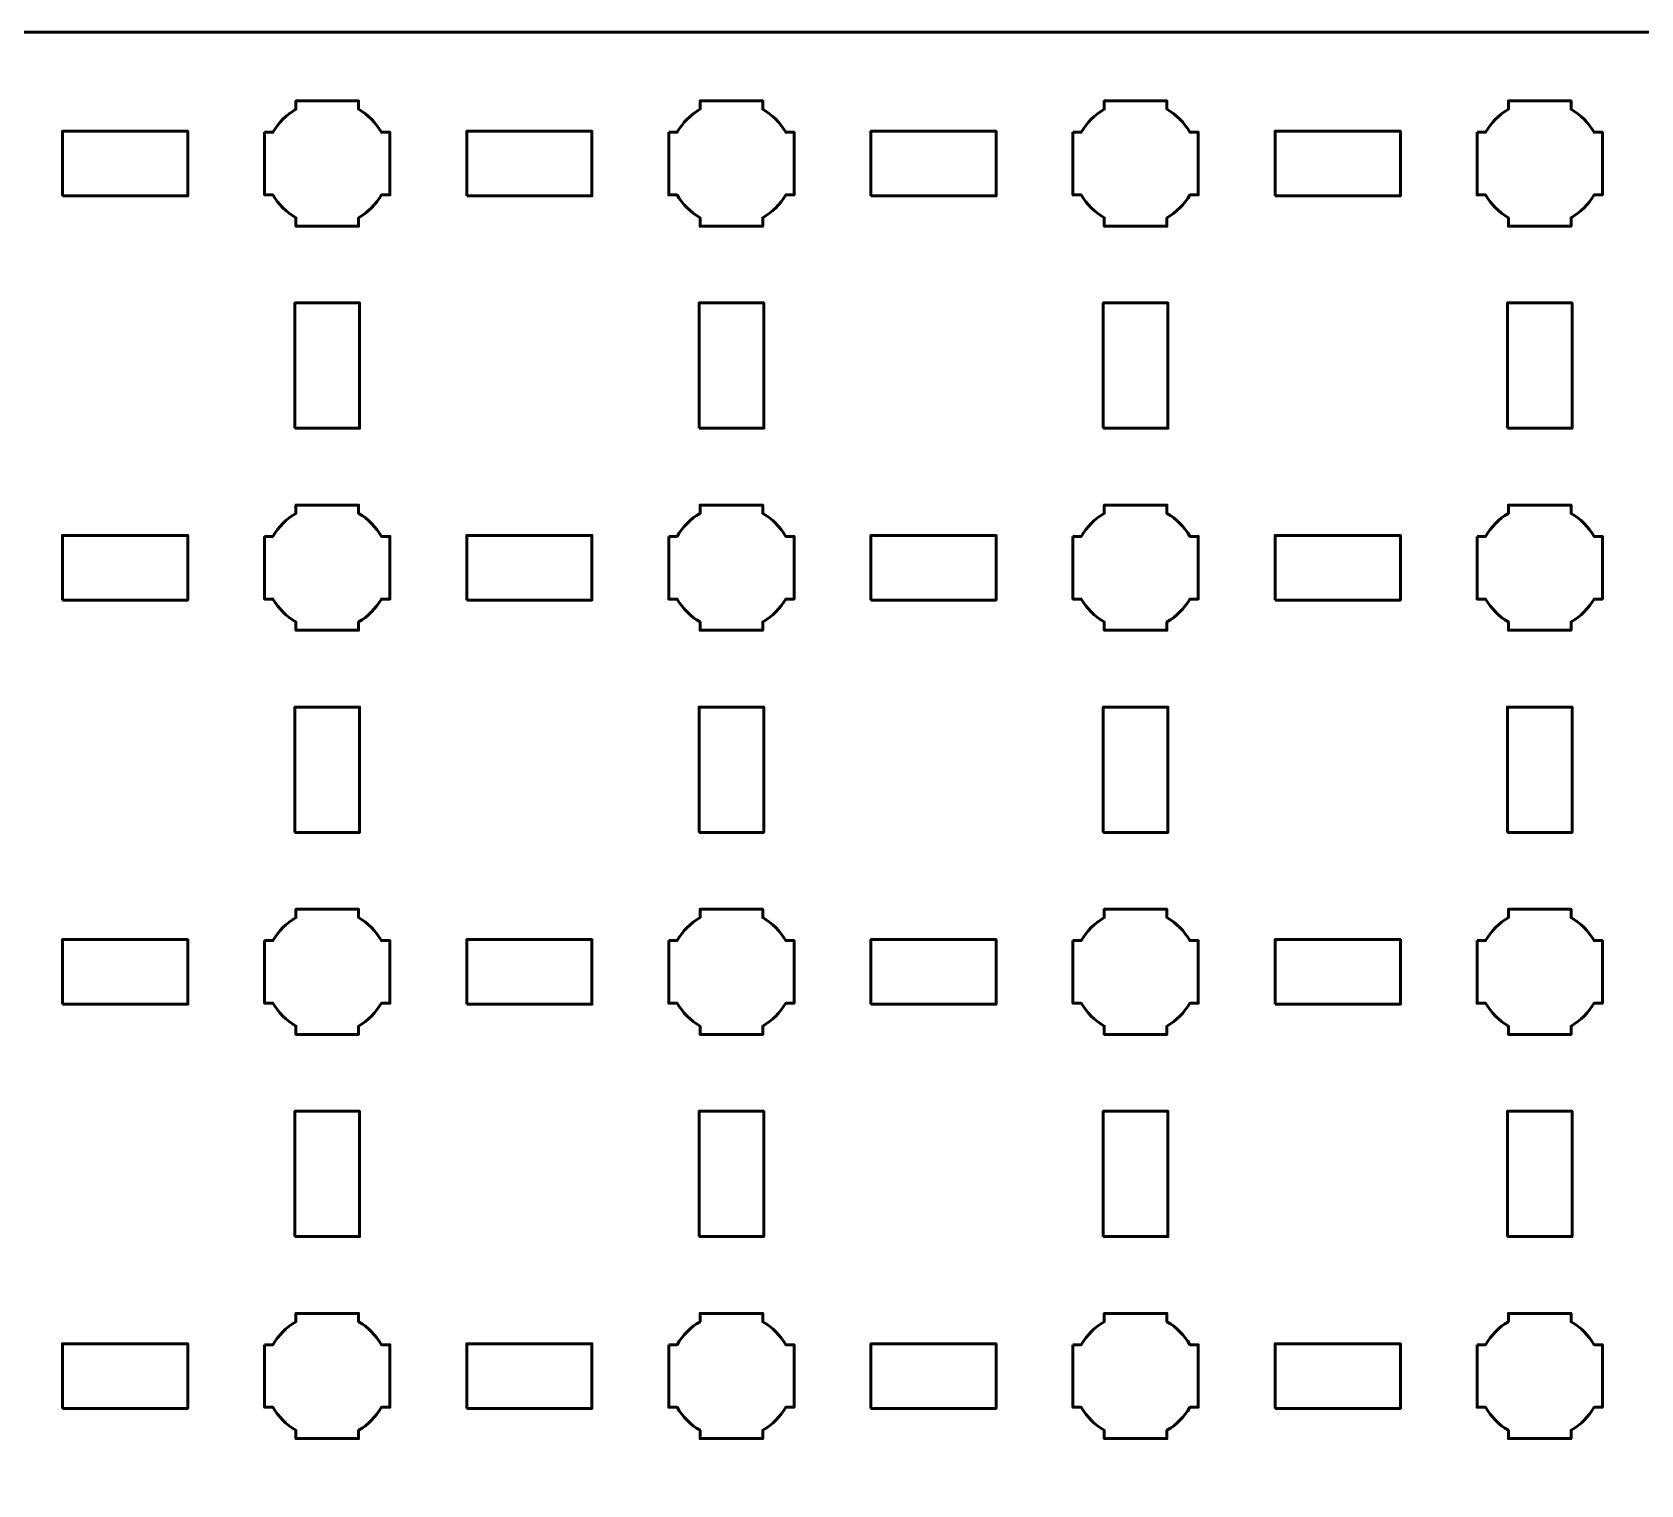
# Model space of a CAD drawing. Header units: centimetres. Extents: x -40.1 to 19.1, y -44.5 to 14.8.
# Drawn here: x -18.96 to -11, y 7.61 to 14.8 of the extents above; entities that cross this region are included whole.
import ezdxf

# ---------------------------------------------------------------- set-up
doc = ezdxf.new("R2010")
doc.units = ezdxf.units.CM
doc.header["$MEASUREMENT"] = 0
doc.layers.add('Layer 1', color=7, linetype='Continuous')

msp = doc.modelspace()

# ---------------------------------------------------------------- linework, layer by layer
at = {"layer": 'Layer 1', "color": 250, "lineweight": 53}
for points in [[(-18.81, 13.99), (-18.19, 13.99), (-18.19, 14.31), (-18.81, 14.31), (-18.81, 13.99)], [(-16.81, 13.99), (-16.19, 13.99), (-16.19, 14.31), (-16.81, 14.31), (-16.81, 13.99)], [(-14.81, 13.99), (-14.19, 13.99), (-14.19, 14.31), (-14.81, 14.31), (-14.81, 13.99)], [(-12.81, 13.99), (-12.19, 13.99), (-12.19, 14.31), (-12.81, 14.31), (-12.81, 13.99)], [(-17.66, 12.84), (-17.34, 12.84), (-17.34, 13.46), (-17.66, 13.46), (-17.66, 12.84)], [(-15.66, 12.84), (-15.34, 12.84), (-15.34, 13.46), (-15.66, 13.46), (-15.66, 12.84)], [(-13.66, 12.84), (-13.34, 12.84), (-13.34, 13.46), (-13.66, 13.46), (-13.66, 12.84)], [(-11.66, 12.84), (-11.34, 12.84), (-11.34, 13.46), (-11.66, 13.46), (-11.66, 12.84)], [(-18.81, 11.99), (-18.19, 11.99), (-18.19, 12.31), (-18.81, 12.31), (-18.81, 11.99)], [(-16.81, 11.99), (-16.19, 11.99), (-16.19, 12.31), (-16.81, 12.31), (-16.81, 11.99)], [(-14.81, 11.99), (-14.19, 11.99), (-14.19, 12.31), (-14.81, 12.31), (-14.81, 11.99)], [(-12.81, 11.99), (-12.19, 11.99), (-12.19, 12.31), (-12.81, 12.31), (-12.81, 11.99)], [(-17.66, 10.84), (-17.34, 10.84), (-17.34, 11.46), (-17.66, 11.46), (-17.66, 10.84)], [(-15.66, 10.84), (-15.34, 10.84), (-15.34, 11.46), (-15.66, 11.46), (-15.66, 10.84)], [(-13.66, 10.84), (-13.34, 10.84), (-13.34, 11.46), (-13.66, 11.46), (-13.66, 10.84)], [(-11.66, 10.84), (-11.34, 10.84), (-11.34, 11.46), (-11.66, 11.46), (-11.66, 10.84)], [(-18.81, 9.99), (-18.19, 9.99), (-18.19, 10.31), (-18.81, 10.31), (-18.81, 9.99)], [(-16.81, 9.99), (-16.19, 9.99), (-16.19, 10.31), (-16.81, 10.31), (-16.81, 9.99)], [(-14.81, 9.99), (-14.19, 9.99), (-14.19, 10.31), (-14.81, 10.31), (-14.81, 9.99)], [(-12.81, 9.99), (-12.19, 9.99), (-12.19, 10.31), (-12.81, 10.31), (-12.81, 9.99)], [(-17.66, 8.84), (-17.34, 8.84), (-17.34, 9.46), (-17.66, 9.46), (-17.66, 8.84)], [(-15.66, 8.84), (-15.34, 8.84), (-15.34, 9.46), (-15.66, 9.46), (-15.66, 8.84)], [(-13.66, 8.84), (-13.34, 8.84), (-13.34, 9.46), (-13.66, 9.46), (-13.66, 8.84)], [(-11.66, 8.84), (-11.34, 8.84), (-11.34, 9.46), (-11.66, 9.46), (-11.66, 8.84)], [(-18.81, 7.99), (-18.19, 7.99), (-18.19, 8.31), (-18.81, 8.31), (-18.81, 7.99)], [(-16.81, 7.99), (-16.19, 7.99), (-16.19, 8.31), (-16.81, 8.31), (-16.81, 7.99)], [(-14.81, 7.99), (-14.19, 7.99), (-14.19, 8.31), (-14.81, 8.31), (-14.81, 7.99)], [(-12.81, 7.99), (-12.19, 7.99), (-12.19, 8.31), (-12.81, 8.31), (-12.81, 7.99)]]:
    msp.add_lwpolyline(points, close=True, dxfattribs=at)
msp.add_open_spline([(-40.15, -44), (-40.15, -44), (-40.15, 14.3), (-40.15, 14.3), (-40.15, 14.3), (-40.15, 14.57609), (-39.92609, 14.8), (-39.65, 14.8), (-39.65, 14.8), (-39.65, 14.8), (18.65, 14.8), (18.65, 14.8), (18.65, 14.8), (18.92609, 14.8), (19.15, 14.57609), (19.15, 14.3), (19.15, 14.3), (19.15, 14.3), (19.15, -44), (19.15, -44), (19.15, -44), (19.15, -44.27609), (18.92609, -44.5), (18.65, -44.5), (18.65, -44.5), (18.65, -44.5), (-39.65, -44.5), (-39.65, -44.5), (-39.65, -44.5), (-39.92609, -44.5), (-40.15, -44.27609), (-40.15, -44)], degree=3, knots=[0, 0, 0, 0, 0.125, 0.125, 0.125, 0.125, 0.25, 0.25, 0.25, 0.25, 0.375, 0.375, 0.375, 0.375, 0.5, 0.5, 0.5, 0.5, 0.625, 0.625, 0.625, 0.625, 0.75, 0.75, 0.75, 0.75, 0.875, 0.875, 0.875, 0.875, 1, 1, 1, 1], dxfattribs=at)
at = {"layer": 'Layer 1', "lineweight": 53}
for points in [[(-17.81, 14.305), (-17.81, 14.305), (-17.76851, 14.305), (-17.76851, 14.305), (-17.76851, 14.305), (-17.74128, 14.35205), (-17.70205, 14.39128), (-17.655, 14.41851), (-17.655, 14.41851), (-17.655, 14.41851), (-17.655, 14.46), (-17.655, 14.46), (-17.655, 14.46), (-17.655, 14.46), (-17.5, 14.46), (-17.5, 14.46), (-17.5, 14.46), (-17.5, 14.46), (-17.345, 14.46), (-17.345, 14.46), (-17.345, 14.46), (-17.345, 14.46), (-17.345, 14.41851), (-17.345, 14.41851), (-17.345, 14.41851), (-17.29795, 14.39128), (-17.25872, 14.35205), (-17.23149, 14.305), (-17.23149, 14.305), (-17.23149, 14.305), (-17.19, 14.305), (-17.19, 14.305), (-17.19, 14.305), (-17.19, 14.305), (-17.19, 14.15), (-17.19, 14.15), (-17.19, 14.15), (-17.19, 14.15), (-17.19, 13.995), (-17.19, 13.995), (-17.19, 13.995), (-17.19, 13.995), (-17.23149, 13.995), (-17.23149, 13.995), (-17.23149, 13.995), (-17.25872, 13.94795), (-17.29795, 13.90872), (-17.345, 13.88149), (-17.345, 13.88149), (-17.345, 13.88149), (-17.345, 13.84), (-17.345, 13.84), (-17.345, 13.84), (-17.345, 13.84), (-17.5, 13.84), (-17.5, 13.84), (-17.5, 13.84), (-17.5, 13.84), (-17.655, 13.84), (-17.655, 13.84), (-17.655, 13.84), (-17.655, 13.84), (-17.655, 13.88149), (-17.655, 13.88149), (-17.655, 13.88149), (-17.70205, 13.90872), (-17.74128, 13.94795), (-17.76851, 13.995), (-17.76851, 13.995), (-17.76851, 13.995), (-17.81, 13.995), (-17.81, 13.995), (-17.81, 13.995), (-17.81, 13.995), (-17.81, 14.15), (-17.81, 14.15), (-17.81, 14.15), (-17.81, 14.15), (-17.81, 14.305), (-17.81, 14.305)], [(-15.81, 14.305), (-15.81, 14.305), (-15.76851, 14.305), (-15.76851, 14.305), (-15.76851, 14.305), (-15.74128, 14.35205), (-15.70205, 14.39128), (-15.655, 14.41851), (-15.655, 14.41851), (-15.655, 14.41851), (-15.655, 14.46), (-15.655, 14.46), (-15.655, 14.46), (-15.655, 14.46), (-15.5, 14.46), (-15.5, 14.46), (-15.5, 14.46), (-15.5, 14.46), (-15.345, 14.46), (-15.345, 14.46), (-15.345, 14.46), (-15.345, 14.46), (-15.345, 14.41851), (-15.345, 14.41851), (-15.345, 14.41851), (-15.29795, 14.39128), (-15.25872, 14.35205), (-15.23149, 14.305), (-15.23149, 14.305), (-15.23149, 14.305), (-15.19, 14.305), (-15.19, 14.305), (-15.19, 14.305), (-15.19, 14.305), (-15.19, 14.15), (-15.19, 14.15), (-15.19, 14.15), (-15.19, 14.15), (-15.19, 13.995), (-15.19, 13.995), (-15.19, 13.995), (-15.19, 13.995), (-15.23149, 13.995), (-15.23149, 13.995), (-15.23149, 13.995), (-15.25872, 13.94795), (-15.29795, 13.90872), (-15.345, 13.88149), (-15.345, 13.88149), (-15.345, 13.88149), (-15.345, 13.84), (-15.345, 13.84), (-15.345, 13.84), (-15.345, 13.84), (-15.5, 13.84), (-15.5, 13.84), (-15.5, 13.84), (-15.5, 13.84), (-15.655, 13.84), (-15.655, 13.84), (-15.655, 13.84), (-15.655, 13.84), (-15.655, 13.88149), (-15.655, 13.88149), (-15.655, 13.88149), (-15.70205, 13.90872), (-15.74128, 13.94795), (-15.76851, 13.995), (-15.76851, 13.995), (-15.76851, 13.995), (-15.81, 13.995), (-15.81, 13.995), (-15.81, 13.995), (-15.81, 13.995), (-15.81, 14.15), (-15.81, 14.15), (-15.81, 14.15), (-15.81, 14.15), (-15.81, 14.305), (-15.81, 14.305)], [(-13.81, 14.305), (-13.81, 14.305), (-13.76851, 14.305), (-13.76851, 14.305), (-13.76851, 14.305), (-13.74128, 14.35205), (-13.70205, 14.39128), (-13.655, 14.41851), (-13.655, 14.41851), (-13.655, 14.41851), (-13.655, 14.46), (-13.655, 14.46), (-13.655, 14.46), (-13.655, 14.46), (-13.5, 14.46), (-13.5, 14.46), (-13.5, 14.46), (-13.5, 14.46), (-13.345, 14.46), (-13.345, 14.46), (-13.345, 14.46), (-13.345, 14.46), (-13.345, 14.41851), (-13.345, 14.41851), (-13.345, 14.41851), (-13.29795, 14.39128), (-13.25872, 14.35205), (-13.23149, 14.305), (-13.23149, 14.305), (-13.23149, 14.305), (-13.19, 14.305), (-13.19, 14.305), (-13.19, 14.305), (-13.19, 14.305), (-13.19, 14.15), (-13.19, 14.15), (-13.19, 14.15), (-13.19, 14.15), (-13.19, 13.995), (-13.19, 13.995), (-13.19, 13.995), (-13.19, 13.995), (-13.23149, 13.995), (-13.23149, 13.995), (-13.23149, 13.995), (-13.25872, 13.94795), (-13.29795, 13.90872), (-13.345, 13.88149), (-13.345, 13.88149), (-13.345, 13.88149), (-13.345, 13.84), (-13.345, 13.84), (-13.345, 13.84), (-13.345, 13.84), (-13.5, 13.84), (-13.5, 13.84), (-13.5, 13.84), (-13.5, 13.84), (-13.655, 13.84), (-13.655, 13.84), (-13.655, 13.84), (-13.655, 13.84), (-13.655, 13.88149), (-13.655, 13.88149), (-13.655, 13.88149), (-13.70205, 13.90872), (-13.74128, 13.94795), (-13.76851, 13.995), (-13.76851, 13.995), (-13.76851, 13.995), (-13.81, 13.995), (-13.81, 13.995), (-13.81, 13.995), (-13.81, 13.995), (-13.81, 14.15), (-13.81, 14.15), (-13.81, 14.15), (-13.81, 14.15), (-13.81, 14.305), (-13.81, 14.305)], [(-11.81, 14.305), (-11.81, 14.305), (-11.76851, 14.305), (-11.76851, 14.305), (-11.76851, 14.305), (-11.74128, 14.35205), (-11.70205, 14.39128), (-11.655, 14.41851), (-11.655, 14.41851), (-11.655, 14.41851), (-11.655, 14.46), (-11.655, 14.46), (-11.655, 14.46), (-11.655, 14.46), (-11.5, 14.46), (-11.5, 14.46), (-11.5, 14.46), (-11.5, 14.46), (-11.345, 14.46), (-11.345, 14.46), (-11.345, 14.46), (-11.345, 14.46), (-11.345, 14.41851), (-11.345, 14.41851), (-11.345, 14.41851), (-11.29795, 14.39128), (-11.25872, 14.35205), (-11.23149, 14.305), (-11.23149, 14.305), (-11.23149, 14.305), (-11.19, 14.305), (-11.19, 14.305), (-11.19, 14.305), (-11.19, 14.305), (-11.19, 14.15), (-11.19, 14.15), (-11.19, 14.15), (-11.19, 14.15), (-11.19, 13.995), (-11.19, 13.995), (-11.19, 13.995), (-11.19, 13.995), (-11.23149, 13.995), (-11.23149, 13.995), (-11.23149, 13.995), (-11.25872, 13.94795), (-11.29795, 13.90872), (-11.345, 13.88149), (-11.345, 13.88149), (-11.345, 13.88149), (-11.345, 13.84), (-11.345, 13.84), (-11.345, 13.84), (-11.345, 13.84), (-11.5, 13.84), (-11.5, 13.84), (-11.5, 13.84), (-11.5, 13.84), (-11.655, 13.84), (-11.655, 13.84), (-11.655, 13.84), (-11.655, 13.84), (-11.655, 13.88149), (-11.655, 13.88149), (-11.655, 13.88149), (-11.70205, 13.90872), (-11.74128, 13.94795), (-11.76851, 13.995), (-11.76851, 13.995), (-11.76851, 13.995), (-11.81, 13.995), (-11.81, 13.995), (-11.81, 13.995), (-11.81, 13.995), (-11.81, 14.15), (-11.81, 14.15), (-11.81, 14.15), (-11.81, 14.15), (-11.81, 14.305), (-11.81, 14.305)], [(-17.81, 12.305), (-17.81, 12.305), (-17.76851, 12.305), (-17.76851, 12.305), (-17.76851, 12.305), (-17.74128, 12.35205), (-17.70205, 12.39128), (-17.655, 12.41851), (-17.655, 12.41851), (-17.655, 12.41851), (-17.655, 12.46), (-17.655, 12.46), (-17.655, 12.46), (-17.655, 12.46), (-17.5, 12.46), (-17.5, 12.46), (-17.5, 12.46), (-17.5, 12.46), (-17.345, 12.46), (-17.345, 12.46), (-17.345, 12.46), (-17.345, 12.46), (-17.345, 12.41851), (-17.345, 12.41851), (-17.345, 12.41851), (-17.29795, 12.39128), (-17.25872, 12.35205), (-17.23149, 12.305), (-17.23149, 12.305), (-17.23149, 12.305), (-17.19, 12.305), (-17.19, 12.305), (-17.19, 12.305), (-17.19, 12.305), (-17.19, 12.15), (-17.19, 12.15), (-17.19, 12.15), (-17.19, 12.15), (-17.19, 11.995), (-17.19, 11.995), (-17.19, 11.995), (-17.19, 11.995), (-17.23149, 11.995), (-17.23149, 11.995), (-17.23149, 11.995), (-17.25872, 11.94795), (-17.29795, 11.90872), (-17.345, 11.88149), (-17.345, 11.88149), (-17.345, 11.88149), (-17.345, 11.84), (-17.345, 11.84), (-17.345, 11.84), (-17.345, 11.84), (-17.5, 11.84), (-17.5, 11.84), (-17.5, 11.84), (-17.5, 11.84), (-17.655, 11.84), (-17.655, 11.84), (-17.655, 11.84), (-17.655, 11.84), (-17.655, 11.88149), (-17.655, 11.88149), (-17.655, 11.88149), (-17.70205, 11.90872), (-17.74128, 11.94795), (-17.76851, 11.995), (-17.76851, 11.995), (-17.76851, 11.995), (-17.81, 11.995), (-17.81, 11.995), (-17.81, 11.995), (-17.81, 11.995), (-17.81, 12.15), (-17.81, 12.15), (-17.81, 12.15), (-17.81, 12.15), (-17.81, 12.305), (-17.81, 12.305)], [(-15.81, 12.305), (-15.81, 12.305), (-15.76851, 12.305), (-15.76851, 12.305), (-15.76851, 12.305), (-15.74128, 12.35205), (-15.70205, 12.39128), (-15.655, 12.41851), (-15.655, 12.41851), (-15.655, 12.41851), (-15.655, 12.46), (-15.655, 12.46), (-15.655, 12.46), (-15.655, 12.46), (-15.5, 12.46), (-15.5, 12.46), (-15.5, 12.46), (-15.5, 12.46), (-15.345, 12.46), (-15.345, 12.46), (-15.345, 12.46), (-15.345, 12.46), (-15.345, 12.41851), (-15.345, 12.41851), (-15.345, 12.41851), (-15.29795, 12.39128), (-15.25872, 12.35205), (-15.23149, 12.305), (-15.23149, 12.305), (-15.23149, 12.305), (-15.19, 12.305), (-15.19, 12.305), (-15.19, 12.305), (-15.19, 12.305), (-15.19, 12.15), (-15.19, 12.15), (-15.19, 12.15), (-15.19, 12.15), (-15.19, 11.995), (-15.19, 11.995), (-15.19, 11.995), (-15.19, 11.995), (-15.23149, 11.995), (-15.23149, 11.995), (-15.23149, 11.995), (-15.25872, 11.94795), (-15.29795, 11.90872), (-15.345, 11.88149), (-15.345, 11.88149), (-15.345, 11.88149), (-15.345, 11.84), (-15.345, 11.84), (-15.345, 11.84), (-15.345, 11.84), (-15.5, 11.84), (-15.5, 11.84), (-15.5, 11.84), (-15.5, 11.84), (-15.655, 11.84), (-15.655, 11.84), (-15.655, 11.84), (-15.655, 11.84), (-15.655, 11.88149), (-15.655, 11.88149), (-15.655, 11.88149), (-15.70205, 11.90872), (-15.74128, 11.94795), (-15.76851, 11.995), (-15.76851, 11.995), (-15.76851, 11.995), (-15.81, 11.995), (-15.81, 11.995), (-15.81, 11.995), (-15.81, 11.995), (-15.81, 12.15), (-15.81, 12.15), (-15.81, 12.15), (-15.81, 12.15), (-15.81, 12.305), (-15.81, 12.305)], [(-13.81, 12.305), (-13.81, 12.305), (-13.76851, 12.305), (-13.76851, 12.305), (-13.76851, 12.305), (-13.74128, 12.35205), (-13.70205, 12.39128), (-13.655, 12.41851), (-13.655, 12.41851), (-13.655, 12.41851), (-13.655, 12.46), (-13.655, 12.46), (-13.655, 12.46), (-13.655, 12.46), (-13.5, 12.46), (-13.5, 12.46), (-13.5, 12.46), (-13.5, 12.46), (-13.345, 12.46), (-13.345, 12.46), (-13.345, 12.46), (-13.345, 12.46), (-13.345, 12.41851), (-13.345, 12.41851), (-13.345, 12.41851), (-13.29795, 12.39128), (-13.25872, 12.35205), (-13.23149, 12.305), (-13.23149, 12.305), (-13.23149, 12.305), (-13.19, 12.305), (-13.19, 12.305), (-13.19, 12.305), (-13.19, 12.305), (-13.19, 12.15), (-13.19, 12.15), (-13.19, 12.15), (-13.19, 12.15), (-13.19, 11.995), (-13.19, 11.995), (-13.19, 11.995), (-13.19, 11.995), (-13.23149, 11.995), (-13.23149, 11.995), (-13.23149, 11.995), (-13.25872, 11.94795), (-13.29795, 11.90872), (-13.345, 11.88149), (-13.345, 11.88149), (-13.345, 11.88149), (-13.345, 11.84), (-13.345, 11.84), (-13.345, 11.84), (-13.345, 11.84), (-13.5, 11.84), (-13.5, 11.84), (-13.5, 11.84), (-13.5, 11.84), (-13.655, 11.84), (-13.655, 11.84), (-13.655, 11.84), (-13.655, 11.84), (-13.655, 11.88149), (-13.655, 11.88149), (-13.655, 11.88149), (-13.70205, 11.90872), (-13.74128, 11.94795), (-13.76851, 11.995), (-13.76851, 11.995), (-13.76851, 11.995), (-13.81, 11.995), (-13.81, 11.995), (-13.81, 11.995), (-13.81, 11.995), (-13.81, 12.15), (-13.81, 12.15), (-13.81, 12.15), (-13.81, 12.15), (-13.81, 12.305), (-13.81, 12.305)], [(-11.81, 12.305), (-11.81, 12.305), (-11.76851, 12.305), (-11.76851, 12.305), (-11.76851, 12.305), (-11.74128, 12.35205), (-11.70205, 12.39128), (-11.655, 12.41851), (-11.655, 12.41851), (-11.655, 12.41851), (-11.655, 12.46), (-11.655, 12.46), (-11.655, 12.46), (-11.655, 12.46), (-11.5, 12.46), (-11.5, 12.46), (-11.5, 12.46), (-11.5, 12.46), (-11.345, 12.46), (-11.345, 12.46), (-11.345, 12.46), (-11.345, 12.46), (-11.345, 12.41851), (-11.345, 12.41851), (-11.345, 12.41851), (-11.29795, 12.39128), (-11.25872, 12.35205), (-11.23149, 12.305), (-11.23149, 12.305), (-11.23149, 12.305), (-11.19, 12.305), (-11.19, 12.305), (-11.19, 12.305), (-11.19, 12.305), (-11.19, 12.15), (-11.19, 12.15), (-11.19, 12.15), (-11.19, 12.15), (-11.19, 11.995), (-11.19, 11.995), (-11.19, 11.995), (-11.19, 11.995), (-11.23149, 11.995), (-11.23149, 11.995), (-11.23149, 11.995), (-11.25872, 11.94795), (-11.29795, 11.90872), (-11.345, 11.88149), (-11.345, 11.88149), (-11.345, 11.88149), (-11.345, 11.84), (-11.345, 11.84), (-11.345, 11.84), (-11.345, 11.84), (-11.5, 11.84), (-11.5, 11.84), (-11.5, 11.84), (-11.5, 11.84), (-11.655, 11.84), (-11.655, 11.84), (-11.655, 11.84), (-11.655, 11.84), (-11.655, 11.88149), (-11.655, 11.88149), (-11.655, 11.88149), (-11.70205, 11.90872), (-11.74128, 11.94795), (-11.76851, 11.995), (-11.76851, 11.995), (-11.76851, 11.995), (-11.81, 11.995), (-11.81, 11.995), (-11.81, 11.995), (-11.81, 11.995), (-11.81, 12.15), (-11.81, 12.15), (-11.81, 12.15), (-11.81, 12.15), (-11.81, 12.305), (-11.81, 12.305)], [(-17.81, 10.305), (-17.81, 10.305), (-17.76851, 10.305), (-17.76851, 10.305), (-17.76851, 10.305), (-17.74128, 10.35205), (-17.70205, 10.39128), (-17.655, 10.41851), (-17.655, 10.41851), (-17.655, 10.41851), (-17.655, 10.46), (-17.655, 10.46), (-17.655, 10.46), (-17.655, 10.46), (-17.5, 10.46), (-17.5, 10.46), (-17.5, 10.46), (-17.5, 10.46), (-17.345, 10.46), (-17.345, 10.46), (-17.345, 10.46), (-17.345, 10.46), (-17.345, 10.41851), (-17.345, 10.41851), (-17.345, 10.41851), (-17.29795, 10.39128), (-17.25872, 10.35205), (-17.23149, 10.305), (-17.23149, 10.305), (-17.23149, 10.305), (-17.19, 10.305), (-17.19, 10.305), (-17.19, 10.305), (-17.19, 10.305), (-17.19, 10.15), (-17.19, 10.15), (-17.19, 10.15), (-17.19, 10.15), (-17.19, 9.995), (-17.19, 9.995), (-17.19, 9.995), (-17.19, 9.995), (-17.23149, 9.995), (-17.23149, 9.995), (-17.23149, 9.995), (-17.25872, 9.94795), (-17.29795, 9.90872), (-17.345, 9.88149), (-17.345, 9.88149), (-17.345, 9.88149), (-17.345, 9.84), (-17.345, 9.84), (-17.345, 9.84), (-17.345, 9.84), (-17.5, 9.84), (-17.5, 9.84), (-17.5, 9.84), (-17.5, 9.84), (-17.655, 9.84), (-17.655, 9.84), (-17.655, 9.84), (-17.655, 9.84), (-17.655, 9.88149), (-17.655, 9.88149), (-17.655, 9.88149), (-17.70205, 9.90872), (-17.74128, 9.94795), (-17.76851, 9.995), (-17.76851, 9.995), (-17.76851, 9.995), (-17.81, 9.995), (-17.81, 9.995), (-17.81, 9.995), (-17.81, 9.995), (-17.81, 10.15), (-17.81, 10.15), (-17.81, 10.15), (-17.81, 10.15), (-17.81, 10.305), (-17.81, 10.305)], [(-15.81, 10.305), (-15.81, 10.305), (-15.76851, 10.305), (-15.76851, 10.305), (-15.76851, 10.305), (-15.74128, 10.35205), (-15.70205, 10.39128), (-15.655, 10.41851), (-15.655, 10.41851), (-15.655, 10.41851), (-15.655, 10.46), (-15.655, 10.46), (-15.655, 10.46), (-15.655, 10.46), (-15.5, 10.46), (-15.5, 10.46), (-15.5, 10.46), (-15.5, 10.46), (-15.345, 10.46), (-15.345, 10.46), (-15.345, 10.46), (-15.345, 10.46), (-15.345, 10.41851), (-15.345, 10.41851), (-15.345, 10.41851), (-15.29795, 10.39128), (-15.25872, 10.35205), (-15.23149, 10.305), (-15.23149, 10.305), (-15.23149, 10.305), (-15.19, 10.305), (-15.19, 10.305), (-15.19, 10.305), (-15.19, 10.305), (-15.19, 10.15), (-15.19, 10.15), (-15.19, 10.15), (-15.19, 10.15), (-15.19, 9.995), (-15.19, 9.995), (-15.19, 9.995), (-15.19, 9.995), (-15.23149, 9.995), (-15.23149, 9.995), (-15.23149, 9.995), (-15.25872, 9.94795), (-15.29795, 9.90872), (-15.345, 9.88149), (-15.345, 9.88149), (-15.345, 9.88149), (-15.345, 9.84), (-15.345, 9.84), (-15.345, 9.84), (-15.345, 9.84), (-15.5, 9.84), (-15.5, 9.84), (-15.5, 9.84), (-15.5, 9.84), (-15.655, 9.84), (-15.655, 9.84), (-15.655, 9.84), (-15.655, 9.84), (-15.655, 9.88149), (-15.655, 9.88149), (-15.655, 9.88149), (-15.70205, 9.90872), (-15.74128, 9.94795), (-15.76851, 9.995), (-15.76851, 9.995), (-15.76851, 9.995), (-15.81, 9.995), (-15.81, 9.995), (-15.81, 9.995), (-15.81, 9.995), (-15.81, 10.15), (-15.81, 10.15), (-15.81, 10.15), (-15.81, 10.15), (-15.81, 10.305), (-15.81, 10.305)], [(-13.81, 10.305), (-13.81, 10.305), (-13.76851, 10.305), (-13.76851, 10.305), (-13.76851, 10.305), (-13.74128, 10.35205), (-13.70205, 10.39128), (-13.655, 10.41851), (-13.655, 10.41851), (-13.655, 10.41851), (-13.655, 10.46), (-13.655, 10.46), (-13.655, 10.46), (-13.655, 10.46), (-13.5, 10.46), (-13.5, 10.46), (-13.5, 10.46), (-13.5, 10.46), (-13.345, 10.46), (-13.345, 10.46), (-13.345, 10.46), (-13.345, 10.46), (-13.345, 10.41851), (-13.345, 10.41851), (-13.345, 10.41851), (-13.29795, 10.39128), (-13.25872, 10.35205), (-13.23149, 10.305), (-13.23149, 10.305), (-13.23149, 10.305), (-13.19, 10.305), (-13.19, 10.305), (-13.19, 10.305), (-13.19, 10.305), (-13.19, 10.15), (-13.19, 10.15), (-13.19, 10.15), (-13.19, 10.15), (-13.19, 9.995), (-13.19, 9.995), (-13.19, 9.995), (-13.19, 9.995), (-13.23149, 9.995), (-13.23149, 9.995), (-13.23149, 9.995), (-13.25872, 9.94795), (-13.29795, 9.90872), (-13.345, 9.88149), (-13.345, 9.88149), (-13.345, 9.88149), (-13.345, 9.84), (-13.345, 9.84), (-13.345, 9.84), (-13.345, 9.84), (-13.5, 9.84), (-13.5, 9.84), (-13.5, 9.84), (-13.5, 9.84), (-13.655, 9.84), (-13.655, 9.84), (-13.655, 9.84), (-13.655, 9.84), (-13.655, 9.88149), (-13.655, 9.88149), (-13.655, 9.88149), (-13.70205, 9.90872), (-13.74128, 9.94795), (-13.76851, 9.995), (-13.76851, 9.995), (-13.76851, 9.995), (-13.81, 9.995), (-13.81, 9.995), (-13.81, 9.995), (-13.81, 9.995), (-13.81, 10.15), (-13.81, 10.15), (-13.81, 10.15), (-13.81, 10.15), (-13.81, 10.305), (-13.81, 10.305)], [(-11.81, 10.305), (-11.81, 10.305), (-11.76851, 10.305), (-11.76851, 10.305), (-11.76851, 10.305), (-11.74128, 10.35205), (-11.70205, 10.39128), (-11.655, 10.41851), (-11.655, 10.41851), (-11.655, 10.41851), (-11.655, 10.46), (-11.655, 10.46), (-11.655, 10.46), (-11.655, 10.46), (-11.5, 10.46), (-11.5, 10.46), (-11.5, 10.46), (-11.5, 10.46), (-11.345, 10.46), (-11.345, 10.46), (-11.345, 10.46), (-11.345, 10.46), (-11.345, 10.41851), (-11.345, 10.41851), (-11.345, 10.41851), (-11.29795, 10.39128), (-11.25872, 10.35205), (-11.23149, 10.305), (-11.23149, 10.305), (-11.23149, 10.305), (-11.19, 10.305), (-11.19, 10.305), (-11.19, 10.305), (-11.19, 10.305), (-11.19, 10.15), (-11.19, 10.15), (-11.19, 10.15), (-11.19, 10.15), (-11.19, 9.995), (-11.19, 9.995), (-11.19, 9.995), (-11.19, 9.995), (-11.23149, 9.995), (-11.23149, 9.995), (-11.23149, 9.995), (-11.25872, 9.94795), (-11.29795, 9.90872), (-11.345, 9.88149), (-11.345, 9.88149), (-11.345, 9.88149), (-11.345, 9.84), (-11.345, 9.84), (-11.345, 9.84), (-11.345, 9.84), (-11.5, 9.84), (-11.5, 9.84), (-11.5, 9.84), (-11.5, 9.84), (-11.655, 9.84), (-11.655, 9.84), (-11.655, 9.84), (-11.655, 9.84), (-11.655, 9.88149), (-11.655, 9.88149), (-11.655, 9.88149), (-11.70205, 9.90872), (-11.74128, 9.94795), (-11.76851, 9.995), (-11.76851, 9.995), (-11.76851, 9.995), (-11.81, 9.995), (-11.81, 9.995), (-11.81, 9.995), (-11.81, 9.995), (-11.81, 10.15), (-11.81, 10.15), (-11.81, 10.15), (-11.81, 10.15), (-11.81, 10.305), (-11.81, 10.305)], [(-17.81, 8.305), (-17.81, 8.305), (-17.76851, 8.305), (-17.76851, 8.305), (-17.76851, 8.305), (-17.74128, 8.35205), (-17.70205, 8.39128), (-17.655, 8.41851), (-17.655, 8.41851), (-17.655, 8.41851), (-17.655, 8.46), (-17.655, 8.46), (-17.655, 8.46), (-17.655, 8.46), (-17.5, 8.46), (-17.5, 8.46), (-17.5, 8.46), (-17.5, 8.46), (-17.345, 8.46), (-17.345, 8.46), (-17.345, 8.46), (-17.345, 8.46), (-17.345, 8.41851), (-17.345, 8.41851), (-17.345, 8.41851), (-17.29795, 8.39128), (-17.25872, 8.35205), (-17.23149, 8.305), (-17.23149, 8.305), (-17.23149, 8.305), (-17.19, 8.305), (-17.19, 8.305), (-17.19, 8.305), (-17.19, 8.305), (-17.19, 8.15), (-17.19, 8.15), (-17.19, 8.15), (-17.19, 8.15), (-17.19, 7.995), (-17.19, 7.995), (-17.19, 7.995), (-17.19, 7.995), (-17.23149, 7.995), (-17.23149, 7.995), (-17.23149, 7.995), (-17.25872, 7.94795), (-17.29795, 7.90872), (-17.345, 7.88149), (-17.345, 7.88149), (-17.345, 7.88149), (-17.345, 7.84), (-17.345, 7.84), (-17.345, 7.84), (-17.345, 7.84), (-17.5, 7.84), (-17.5, 7.84), (-17.5, 7.84), (-17.5, 7.84), (-17.655, 7.84), (-17.655, 7.84), (-17.655, 7.84), (-17.655, 7.84), (-17.655, 7.88149), (-17.655, 7.88149), (-17.655, 7.88149), (-17.70205, 7.90872), (-17.74128, 7.94795), (-17.76851, 7.995), (-17.76851, 7.995), (-17.76851, 7.995), (-17.81, 7.995), (-17.81, 7.995), (-17.81, 7.995), (-17.81, 7.995), (-17.81, 8.15), (-17.81, 8.15), (-17.81, 8.15), (-17.81, 8.15), (-17.81, 8.305), (-17.81, 8.305)], [(-15.81, 8.305), (-15.81, 8.305), (-15.76851, 8.305), (-15.76851, 8.305), (-15.76851, 8.305), (-15.74128, 8.35205), (-15.70205, 8.39128), (-15.655, 8.41851), (-15.655, 8.41851), (-15.655, 8.41851), (-15.655, 8.46), (-15.655, 8.46), (-15.655, 8.46), (-15.655, 8.46), (-15.5, 8.46), (-15.5, 8.46), (-15.5, 8.46), (-15.5, 8.46), (-15.345, 8.46), (-15.345, 8.46), (-15.345, 8.46), (-15.345, 8.46), (-15.345, 8.41851), (-15.345, 8.41851), (-15.345, 8.41851), (-15.29795, 8.39128), (-15.25872, 8.35205), (-15.23149, 8.305), (-15.23149, 8.305), (-15.23149, 8.305), (-15.19, 8.305), (-15.19, 8.305), (-15.19, 8.305), (-15.19, 8.305), (-15.19, 8.15), (-15.19, 8.15), (-15.19, 8.15), (-15.19, 8.15), (-15.19, 7.995), (-15.19, 7.995), (-15.19, 7.995), (-15.19, 7.995), (-15.23149, 7.995), (-15.23149, 7.995), (-15.23149, 7.995), (-15.25872, 7.94795), (-15.29795, 7.90872), (-15.345, 7.88149), (-15.345, 7.88149), (-15.345, 7.88149), (-15.345, 7.84), (-15.345, 7.84), (-15.345, 7.84), (-15.345, 7.84), (-15.5, 7.84), (-15.5, 7.84), (-15.5, 7.84), (-15.5, 7.84), (-15.655, 7.84), (-15.655, 7.84), (-15.655, 7.84), (-15.655, 7.84), (-15.655, 7.88149), (-15.655, 7.88149), (-15.655, 7.88149), (-15.70205, 7.90872), (-15.74128, 7.94795), (-15.76851, 7.995), (-15.76851, 7.995), (-15.76851, 7.995), (-15.81, 7.995), (-15.81, 7.995), (-15.81, 7.995), (-15.81, 7.995), (-15.81, 8.15), (-15.81, 8.15), (-15.81, 8.15), (-15.81, 8.15), (-15.81, 8.305), (-15.81, 8.305)], [(-13.81, 8.305), (-13.81, 8.305), (-13.76851, 8.305), (-13.76851, 8.305), (-13.76851, 8.305), (-13.74128, 8.35205), (-13.70205, 8.39128), (-13.655, 8.41851), (-13.655, 8.41851), (-13.655, 8.41851), (-13.655, 8.46), (-13.655, 8.46), (-13.655, 8.46), (-13.655, 8.46), (-13.5, 8.46), (-13.5, 8.46), (-13.5, 8.46), (-13.5, 8.46), (-13.345, 8.46), (-13.345, 8.46), (-13.345, 8.46), (-13.345, 8.46), (-13.345, 8.41851), (-13.345, 8.41851), (-13.345, 8.41851), (-13.29795, 8.39128), (-13.25872, 8.35205), (-13.23149, 8.305), (-13.23149, 8.305), (-13.23149, 8.305), (-13.19, 8.305), (-13.19, 8.305), (-13.19, 8.305), (-13.19, 8.305), (-13.19, 8.15), (-13.19, 8.15), (-13.19, 8.15), (-13.19, 8.15), (-13.19, 7.995), (-13.19, 7.995), (-13.19, 7.995), (-13.19, 7.995), (-13.23149, 7.995), (-13.23149, 7.995), (-13.23149, 7.995), (-13.25872, 7.94795), (-13.29795, 7.90872), (-13.345, 7.88149), (-13.345, 7.88149), (-13.345, 7.88149), (-13.345, 7.84), (-13.345, 7.84), (-13.345, 7.84), (-13.345, 7.84), (-13.5, 7.84), (-13.5, 7.84), (-13.5, 7.84), (-13.5, 7.84), (-13.655, 7.84), (-13.655, 7.84), (-13.655, 7.84), (-13.655, 7.84), (-13.655, 7.88149), (-13.655, 7.88149), (-13.655, 7.88149), (-13.70205, 7.90872), (-13.74128, 7.94795), (-13.76851, 7.995), (-13.76851, 7.995), (-13.76851, 7.995), (-13.81, 7.995), (-13.81, 7.995), (-13.81, 7.995), (-13.81, 7.995), (-13.81, 8.15), (-13.81, 8.15), (-13.81, 8.15), (-13.81, 8.15), (-13.81, 8.305), (-13.81, 8.305)], [(-11.81, 8.305), (-11.81, 8.305), (-11.76851, 8.305), (-11.76851, 8.305), (-11.76851, 8.305), (-11.74128, 8.35205), (-11.70205, 8.39128), (-11.655, 8.41851), (-11.655, 8.41851), (-11.655, 8.41851), (-11.655, 8.46), (-11.655, 8.46), (-11.655, 8.46), (-11.655, 8.46), (-11.5, 8.46), (-11.5, 8.46), (-11.5, 8.46), (-11.5, 8.46), (-11.345, 8.46), (-11.345, 8.46), (-11.345, 8.46), (-11.345, 8.46), (-11.345, 8.41851), (-11.345, 8.41851), (-11.345, 8.41851), (-11.29795, 8.39128), (-11.25872, 8.35205), (-11.23149, 8.305), (-11.23149, 8.305), (-11.23149, 8.305), (-11.19, 8.305), (-11.19, 8.305), (-11.19, 8.305), (-11.19, 8.305), (-11.19, 8.15), (-11.19, 8.15), (-11.19, 8.15), (-11.19, 8.15), (-11.19, 7.995), (-11.19, 7.995), (-11.19, 7.995), (-11.19, 7.995), (-11.23149, 7.995), (-11.23149, 7.995), (-11.23149, 7.995), (-11.25872, 7.94795), (-11.29795, 7.90872), (-11.345, 7.88149), (-11.345, 7.88149), (-11.345, 7.88149), (-11.345, 7.84), (-11.345, 7.84), (-11.345, 7.84), (-11.345, 7.84), (-11.5, 7.84), (-11.5, 7.84), (-11.5, 7.84), (-11.5, 7.84), (-11.655, 7.84), (-11.655, 7.84), (-11.655, 7.84), (-11.655, 7.84), (-11.655, 7.88149), (-11.655, 7.88149), (-11.655, 7.88149), (-11.70205, 7.90872), (-11.74128, 7.94795), (-11.76851, 7.995), (-11.76851, 7.995), (-11.76851, 7.995), (-11.81, 7.995), (-11.81, 7.995), (-11.81, 7.995), (-11.81, 7.995), (-11.81, 8.15), (-11.81, 8.15), (-11.81, 8.15), (-11.81, 8.15), (-11.81, 8.305), (-11.81, 8.305)]]:
    msp.add_open_spline(points, degree=3, knots=[0, 0, 0, 0, 0.05, 0.05, 0.05, 0.05, 0.1, 0.1, 0.1, 0.1, 0.15, 0.15, 0.15, 0.15, 0.2, 0.2, 0.2, 0.2, 0.25, 0.25, 0.25, 0.25, 0.3, 0.3, 0.3, 0.3, 0.35, 0.35, 0.35, 0.35, 0.4, 0.4, 0.4, 0.4, 0.45, 0.45, 0.45, 0.45, 0.5, 0.5, 0.5, 0.5, 0.55, 0.55, 0.55, 0.55, 0.6, 0.6, 0.6, 0.6, 0.65, 0.65, 0.65, 0.65, 0.7, 0.7, 0.7, 0.7, 0.75, 0.75, 0.75, 0.75, 0.8, 0.8, 0.8, 0.8, 0.85, 0.85, 0.85, 0.85, 0.9, 0.9, 0.9, 0.9, 0.95, 0.95, 0.95, 0.95, 1, 1, 1, 1], dxfattribs=at)

doc.saveas('drawing.dxf')
